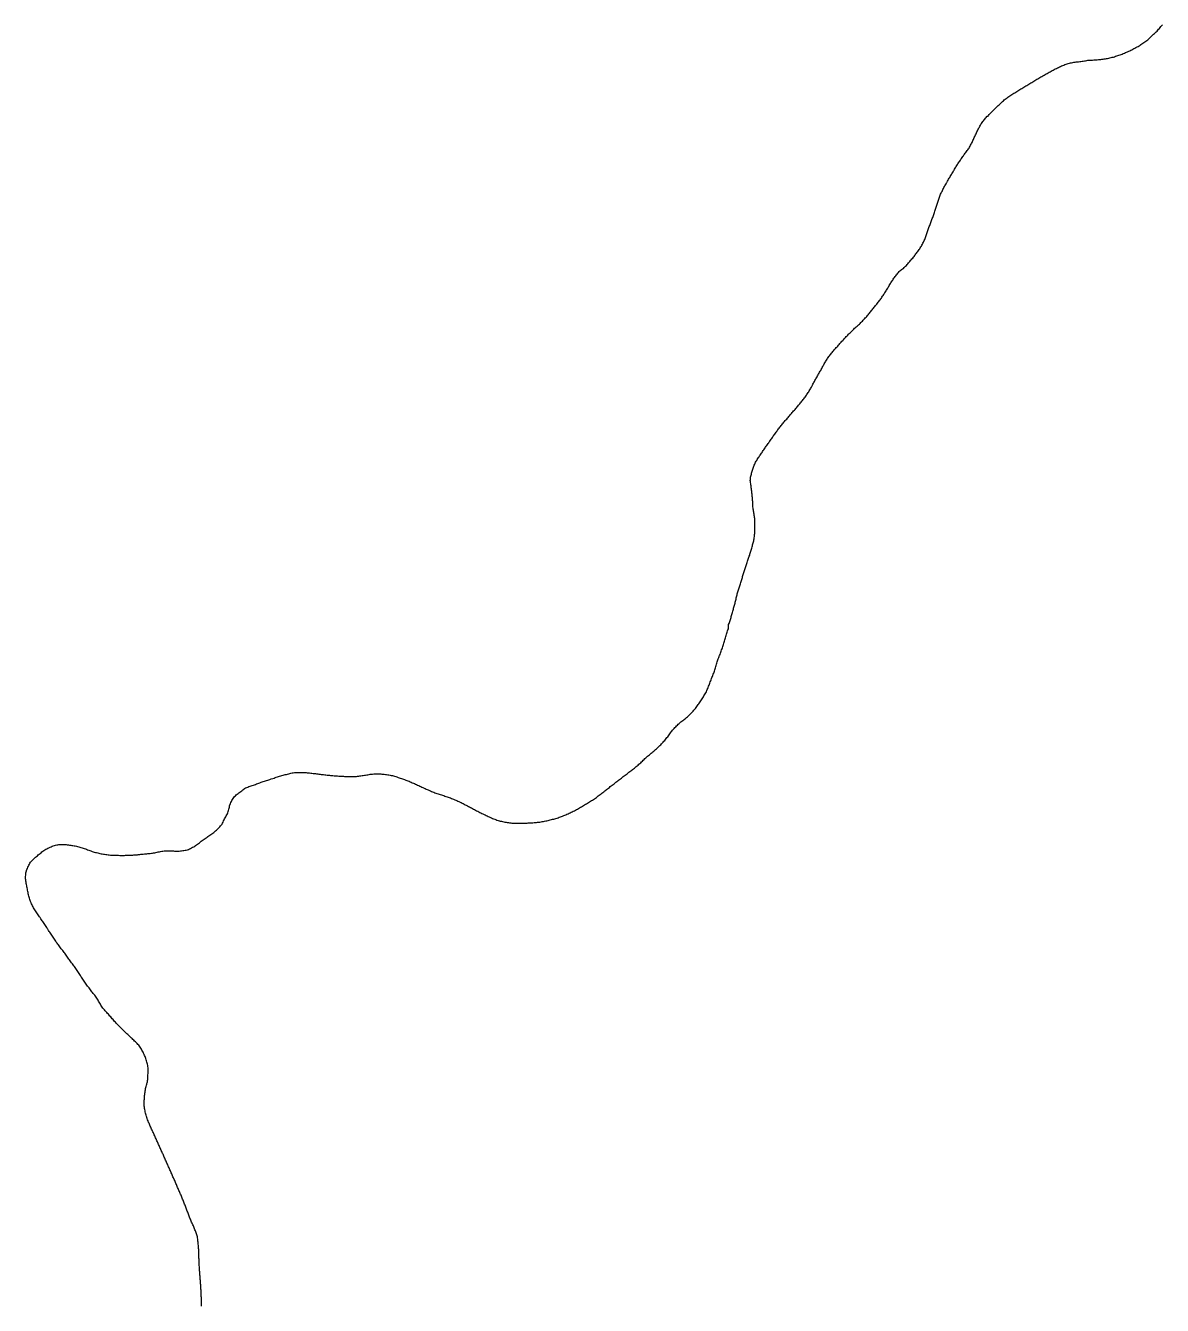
# Model space of a CAD drawing. Header units: inches. Extents: x 141448 to 685535, y 3466439 to 4099221.
# Drawn here: x 153467 to 168699, y 3696557 to 3713711 of the extents above; entities that cross this region are included whole.
import ezdxf

# ---------------------------------------------------------------- set-up
doc = ezdxf.new("R2010")
doc.units = ezdxf.units.IN
doc.header["$MEASUREMENT"] = 0
doc.layers.add('az_county', color=7, linetype='Continuous')

msp = doc.modelspace()

# ---------------------------------------------------------------- linework, layer by layer
at = {"layer": 'az_county'}
msp.add_lwpolyline([(155821.84375, 3696548.5), (155822.546875, 3696562.75), (155822.953125, 3696577), (155823.25, 3696591.25), (155823.25, 3696605.5), (155823.140625, 3696619.75), (155822.84375, 3696634), (155822.453125, 3696648.25), (155821.953125, 3696662.75), (155821.34375, 3696676.75), (155820.75, 3696691.25), (155820.046875, 3696705.5), (155819.34375, 3696719.75), (155818.75, 3696734), (155818.140625, 3696748.25), (155817.453125, 3696762.5), (155816.75, 3696776.75), (155815.953125, 3696791), (155815.046875, 3696805.25), (155814.25, 3696819.5), (155813.25, 3696833.75), (155812.25, 3696848), (155811.34375, 3696862.25), (155810.25, 3696876.5), (155809.25, 3696890.75), (155808.140625, 3696905), (155806.953125, 3696919.25), (155805.84375, 3696933.5), (155804.640625, 3696947.75), (155803.453125, 3696962), (155802.25, 3696976.25), (155801.046875, 3696990.5), (155799.84375, 3697004.75), (155798.84375, 3697019), (155797.84375, 3697033.25), (155796.84375, 3697047.5), (155795.953125, 3697061.75), (155795.140625, 3697076), (155794.453125, 3697090.25), (155793.84375, 3697104.5), (155793.25, 3697118.75), (155792.640625, 3697133), (155792.046875, 3697147.25), (155791.46875, 3697161.5), (155790.859375, 3697175.75), (155790.359375, 3697190.25), (155789.859375, 3697204.25), (155789.359375, 3697218.75), (155788.96875, 3697233), (155788.46875, 3697247.25), (155788.0625, 3697261.5), (155787.5625, 3697275.75), (155787.0625, 3697290), (155786.46875, 3697304.25), (155785.859375, 3697318.5), (155785.15625, 3697332.75), (155784.265625, 3697347), (155782.859375, 3697361.25), (155781.265625, 3697375.5), (155779.46875, 3697389.75), (155777.65625, 3697403.75), (155776.0625, 3697418), (155774.5625, 3697432.25), (155772.859375, 3697446.5), (155770.96875, 3697460.75), (155768.359375, 3697474.75), (155765.0625, 3697488.5), (155761.15625, 3697502.25), (155756.765625, 3697515.75), (155751.96875, 3697529.25), (155746.96875, 3697542.75), (155741.859375, 3697556), (155736.65625, 3697569.25), (155731.359375, 3697582.75), (155725.96875, 3697595.75), (155720.5625, 3697609), (155715.0625, 3697622.25), (155709.5625, 3697635.5), (155703.65625, 3697648.5), (155697.46875, 3697661.25), (155691.265625, 3697674.25), (155685.265625, 3697687.25), (155679.65625, 3697700.25), (155674.46875, 3697713.5), (155669.265625, 3697726.75), (155664.15625, 3697740.25), (155659.0625, 3697753.5), (155653.96875, 3697766.75), (155648.96875, 3697780.25), (155643.96875, 3697793.75), (155638.96875, 3697807), (155633.96875, 3697820.25), (155628.96875, 3697833.75), (155623.96875, 3697847.25), (155618.859375, 3697860.5), (155613.859375, 3697873.75), (155608.65625, 3697887.25), (155603.46875, 3697900.5), (155598.265625, 3697913.75), (155592.859375, 3697927), (155587.5625, 3697940.25), (155582.15625, 3697953.5), (155576.765625, 3697966.75), (155571.359375, 3697980), (155565.859375, 3697993.25), (155560.359375, 3698006.25), (155554.859375, 3698019.5), (155549.359375, 3698032.75), (155543.859375, 3698045.75), (155538.265625, 3698059), (155532.765625, 3698072.25), (155527.15625, 3698085.25), (155521.5625, 3698098.5), (155515.96875, 3698111.5), (155510.359375, 3698124.75), (155504.65625, 3698137.75), (155499.0625, 3698151), (155493.359375, 3698164), (155487.765625, 3698177.25), (155482.0625, 3698190.25), (155476.359375, 3698203.25), (155470.65625, 3698216.5), (155464.96875, 3698229.5), (155459.265625, 3698242.75), (155453.46875, 3698255.75), (155447.765625, 3698268.75), (155442.0625, 3698281.75), (155436.265625, 3698295), (155430.46875, 3698308), (155424.765625, 3698321), (155418.96875, 3698334.25), (155413.15625, 3698347.25), (155407.359375, 3698360.25), (155401.5625, 3698373.25), (155395.765625, 3698386.25), (155389.859375, 3698399.25), (155384.0625, 3698412.25), (155378.265625, 3698425.5), (155372.46875, 3698438.5), (155366.65625, 3698451.5), (155360.765625, 3698464.5), (155354.96875, 3698477.75), (155349.15625, 3698490.75), (155343.359375, 3698503.75), (155337.46875, 3698516.75), (155331.65625, 3698529.75), (155325.859375, 3698542.75), (155319.96875, 3698555.75), (155314.15625, 3698568.75), (155308.359375, 3698582), (155302.5625, 3698595), (155296.65625, 3698608), (155290.859375, 3698621), (155285.0625, 3698634.25), (155279.15625, 3698647.25), (155273.359375, 3698660.25), (155267.46875, 3698673.25), (155261.5625, 3698686.25), (155255.765625, 3698699.25), (155249.859375, 3698712.25), (155243.96875, 3698725.25), (155238.0625, 3698738.25), (155232.265625, 3698751.25), (155226.359375, 3698764.25), (155220.5625, 3698777.25), (155214.765625, 3698790.5), (155208.859375, 3698803.5), (155203.0625, 3698816.5), (155197.265625, 3698829.5), (155191.46875, 3698842.5), (155185.5625, 3698855.5), (155179.65625, 3698868.5), (155173.765625, 3698881.5), (155167.765625, 3698894.5), (155161.5625, 3698907.5), (155155.359375, 3698920.25), (155149.15625, 3698933.25), (155143.0625, 3698946), (155137.15625, 3698959), (155131.46875, 3698972.25), (155125.96875, 3698985.25), (155120.65625, 3698998.5), (155114.859375, 3699007.75), (155107.359375, 3699030.25), (155102.359375, 3699045.25), (155097.359375, 3699060.25), (155092.359375, 3699075.25), (155090.359375, 3699081.5), (155087.5625, 3699090), (155082.859375, 3699105), (155078.359375, 3699120), (155074.0625, 3699135.25), (155070.5625, 3699150.5), (155067.5625, 3699166), (155064.859375, 3699181.5), (155062.265625, 3699197), (155059.15625, 3699212.5), (155056.46875, 3699228), (155055.0625, 3699243.75), (155055.46875, 3699259.25), (155056.0625, 3699275), (155056.765625, 3699290.75), (155057.65625, 3699306.25), (155058.65625, 3699322), (155059.765625, 3699337.75), (155060.96875, 3699353.5), (155062.46875, 3699369.25), (155063.96875, 3699384.75), (155065.765625, 3699400.5), (155067.65625, 3699416), (155069.765625, 3699431.5), (155072.15625, 3699447), (155075.359375, 3699462.25), (155079.0625, 3699477.75), (155083.15625, 3699492.75), (155087.46875, 3699508), (155091.65625, 3699523.25), (155093.765625, 3699531.25), (155095.5625, 3699538.5), (155099.0625, 3699553.75), (155101.65625, 3699569.25), (155102.96875, 3699584.75), (155103.65625, 3699600.75), (155104.46875, 3699616.25), (155105.359375, 3699632.25), (155106.46875, 3699647.75), (155107.46875, 3699663.75), (155108.359375, 3699679.25), (155109.0625, 3699695.25), (155109.359375, 3699710.75), (155109.15625, 3699726.5), (155108.359375, 3699742), (155106.765625, 3699757.5), (155104.359375, 3699773), (155101.265625, 3699788.5), (155097.5625, 3699803.75), (155093.359375, 3699819), (155088.859375, 3699834.25), (155084.15625, 3699849.25), (155079.359375, 3699864.25), (155073.96875, 3699879), (155067.859375, 3699893.5), (155061.359375, 3699907.75), (155054.46875, 3699922), (155047.46875, 3699936), (155040.46875, 3699950.25), (155033.46875, 3699964.25), (155026.359375, 3699978.5), (155018.859375, 3699992.25), (155010.96875, 3700005.75), (155002.46875, 3700019), (154993.265625, 3700031.5), (154983.359375, 3700043.75), (154972.96875, 3700055.25), (154962.0625, 3700066.75), (154950.859375, 3700077.75), (154939.5625, 3700088.75), (154928.15625, 3700099.75), (154916.859375, 3700110.75), (154905.65625, 3700121.75), (154894.359375, 3700132.75), (154888.65625, 3700138), (154882.96875, 3700143.5), (154871.5625, 3700154.25), (154860.15625, 3700165), (154848.65625, 3700175.75), (154837.15625, 3700186.5), (154825.65625, 3700197.25), (154814.265625, 3700208), (154802.859375, 3700218.75), (154791.46875, 3700229.75), (154780.15625, 3700240.75), (154768.859375, 3700251.5), (154757.5625, 3700262.5), (154746.265625, 3700273.25), (154734.96875, 3700284.25), (154723.859375, 3700295.5), (154712.859375, 3700306.75), (154701.859375, 3700318), (154691.15625, 3700329.25), (154680.46875, 3700341), (154669.96875, 3700352.5), (154659.46875, 3700364.25), (154649.15625, 3700376.25), (154638.765625, 3700388), (154628.46875, 3700399.75), (154618.15625, 3700411.75), (154607.859375, 3700423.5), (154597.5625, 3700435.25), (154587.15625, 3700447.25), (154576.65625, 3700458.75), (154565.96875, 3700470.5), (154555.265625, 3700482), (154544.46875, 3700493.5), (154533.859375, 3700505.25), (154523.46875, 3700516.75), (154513.359375, 3700528.75), (154503.5625, 3700541.25), (154494.359375, 3700553.75), (154485.46875, 3700566.75), (154477.0625, 3700579.75), (154468.859375, 3700593.25), (154460.859375, 3700606.75), (154452.96875, 3700620.5), (154445.15625, 3700634.25), (154437.265625, 3700647.75), (154429.15625, 3700661.25), (154420.859375, 3700674.5), (154412.15625, 3700687.75), (154403.0625, 3700700.5), (154393.5625, 3700713), (154383.859375, 3700725.25), (154373.96875, 3700737.5), (154364.0625, 3700749.75), (154354.15625, 3700762), (154344.5625, 3700774.5), (154335.15625, 3700787), (154325.96875, 3700799.75), (154316.765625, 3700812.5), (154307.65625, 3700825.25), (154298.5625, 3700838), (154289.46875, 3700850.75), (154280.46875, 3700863.75), (154271.46875, 3700876.75), (154262.46875, 3700889.5), (154253.5625, 3700902.5), (154244.65625, 3700915.25), (154235.65625, 3700928.25), (154226.859375, 3700941.25), (154218.0625, 3700954.25), (154209.359375, 3700967.5), (154200.765625, 3700980.5), (154192.0625, 3700993.75), (154183.359375, 3701006.75), (154174.65625, 3701019.75), (154165.765625, 3701032.75), (154156.859375, 3701045.75), (154147.859375, 3701058.75), (154138.859375, 3701071.5), (154129.765625, 3701084.25), (154120.65625, 3701097.25), (154111.5625, 3701109.75), (154102.46875, 3701122.75), (154093.359375, 3701135.5), (154084.15625, 3701148.25), (154075.0625, 3701161), (154065.859375, 3701173.75), (154056.859375, 3701186.75), (154047.765625, 3701199.5), (154038.65625, 3701212.25), (154029.65625, 3701225.25), (154020.5625, 3701238), (154011.359375, 3701250.75), (154002.15625, 3701263.5), (153992.859375, 3701276), (153983.46875, 3701288.75), (153973.859375, 3701301.25), (153964.265625, 3701313.5), (153954.5625, 3701326), (153944.859375, 3701338.25), (153935.265625, 3701350.75), (153925.5625, 3701363.25), (153915.96875, 3701375.5), (153906.46875, 3701388), (153897.15625, 3701400.75), (153887.859375, 3701413.25), (153878.859375, 3701426.25), (153869.96875, 3701439.25), (153861.265625, 3701452.25), (153852.65625, 3701465.25), (153844.0625, 3701478.5), (153835.46875, 3701491.75), (153826.859375, 3701504.75), (153818.265625, 3701518), (153809.65625, 3701531.25), (153801.0625, 3701544.25), (153792.46875, 3701557.5), (153783.859375, 3701570.75), (153775.359375, 3701583.75), (153764.65625, 3701600.25), (153758.265625, 3701610.25), (153749.65625, 3701623.25), (153740.96875, 3701636.5), (153732.359375, 3701649.5), (153723.5625, 3701662.75), (153714.5625, 3701675.5), (153705.359375, 3701688.25), (153696.15625, 3701701), (153687.15625, 3701713.75), (153678.5625, 3701727), (153670.5625, 3701740.5), (153662.5625, 3701754), (153654.265625, 3701767.25), (153645.5625, 3701780.5), (153636.65625, 3701793.5), (153627.65625, 3701806.25), (153618.5625, 3701819.25), (153609.5625, 3701832.25), (153600.65625, 3701845.25), (153591.859375, 3701858.25), (153583.359375, 3701871.25), (153575.0625, 3701884.75), (153567.265625, 3701898.25), (153559.96875, 3701912), (153552.96875, 3701926), (153546.46875, 3701940.25), (153540.265625, 3701954.75), (153534.359375, 3701969.5), (153528.96875, 3701984.25), (153523.765625, 3701999.25), (153518.96875, 3702014.25), (153514.46875, 3702029.25), (153510.265625, 3702044.25), (153506.359375, 3702059.5), (153502.859375, 3702074.75), (153499.46875, 3702090.25), (153496.359375, 3702105.75), (153493.265625, 3702121), (153490.359375, 3702136.5), (153487.359375, 3702152), (153484.46875, 3702167.5), (153481.46875, 3702182.75), (153478.46875, 3702198.25), (153475.46875, 3702213.75), (153472.859375, 3702229.25), (153470.65625, 3702244.75), (153468.96875, 3702260.5), (153467.859375, 3702276.25), (153467.15625, 3702292), (153467.265625, 3702307.75), (153468.0625, 3702323.25), (153469.46875, 3702339), (153471.5625, 3702354.75), (153474.96875, 3702370), (153477.96875, 3702379.75), (153479.65625, 3702384.75), (153485.0625, 3702399.75), (153490.96875, 3702414.25), (153497.359375, 3702428.75), (153504.0625, 3702443), (153510.96875, 3702457), (153517.96875, 3702471.25), (153525.96875, 3702484.75), (153534.96875, 3702497.75), (153545.0625, 3702509.75), (153555.765625, 3702521.25), (153566.765625, 3702532.25), (153578.0625, 3702543.25), (153589.65625, 3702554), (153601.359375, 3702564.5), (153613.265625, 3702574.75), (153625.171875, 3702585), (153637.171875, 3702595.25), (153649.28125, 3702605.25), (153661.375, 3702615.25), (153673.78125, 3702625), (153686.171875, 3702634.75), (153698.671875, 3702644.25), (153711.375, 3702653.25), (153724.375, 3702662.25), (153737.875, 3702670.25), (153751.578125, 3702678), (153765.578125, 3702685.25), (153779.671875, 3702692.25), (153796.671875, 3702699.75), (153808.375, 3702705), (153823.078125, 3702710.75), (153837.875, 3702716), (153852.875, 3702720.5), (153868.078125, 3702724.75), (153883.484375, 3702728.25), (153898.984375, 3702731.5), (153914.578125, 3702734), (153930.171875, 3702735.5), (153945.78125, 3702736.25), (153961.375, 3702736), (153977.078125, 3702735.25), (153992.78125, 3702734.25), (154008.484375, 3702732.75), (154024.171875, 3702731.25), (154039.875, 3702729.25), (154055.484375, 3702727.5), (154071.078125, 3702725.5), (154086.578125, 3702723.25), (154102.171875, 3702720.75), (154117.578125, 3702717.75), (154132.984375, 3702714.75), (154148.375, 3702711.25), (154163.578125, 3702707.25), (154178.671875, 3702703.25), (154193.78125, 3702699), (154208.875, 3702694.25), (154223.875, 3702689.75), (154238.875, 3702685), (154253.78125, 3702680), (154268.671875, 3702675.25), (154283.578125, 3702670), (154298.375, 3702664.75), (154313.078125, 3702659), (154327.78125, 3702653.5), (154342.484375, 3702647.75), (154357.28125, 3702642.5), (154372.171875, 3702637.5), (154387.171875, 3702633), (154402.375, 3702629), (154417.578125, 3702625.25), (154432.875, 3702621.75), (154448.171875, 3702618.25), (154463.578125, 3702615), (154479.078125, 3702611.75), (154494.484375, 3702609), (154509.984375, 3702606.25), (154525.484375, 3702603.5), (154541.078125, 3702601.25), (154556.578125, 3702599), (154572.078125, 3702597), (154587.78125, 3702595.25), (154603.375, 3702593.75), (154619.078125, 3702592.75), (154634.78125, 3702591.75), (154650.484375, 3702591.25), (154666.28125, 3702590.75), (154681.984375, 3702590.25), (154697.671875, 3702589.75), (154713.375, 3702589.5), (154729.078125, 3702589.25), (154744.78125, 3702589.25), (154760.484375, 3702589), (154776.28125, 3702589), (154791.984375, 3702589.25), (154807.671875, 3702589.5), (154823.375, 3702589.75), (154839.078125, 3702590.25), (154854.78125, 3702590.75), (154870.484375, 3702591.25), (154886.171875, 3702592.25), (154901.875, 3702593), (154917.484375, 3702594.25), (154933.171875, 3702595.5), (154948.875, 3702596.75), (154964.484375, 3702598.25), (154975.28125, 3702599.25), (154995.78125, 3702601.25), (155011.375, 3702603), (155026.984375, 3702604.5), (155042.671875, 3702606), (155058.28125, 3702607.75), (155073.984375, 3702609.25), (155089.578125, 3702610.75), (155105.171875, 3702612.5), (155120.875, 3702614.25), (155136.375, 3702616.25), (155151.984375, 3702618.25), (155167.578125, 3702620.25), (155183.078125, 3702622.5), (155198.578125, 3702625), (155213.984375, 3702627.75), (155229.375, 3702631.25), (155244.78125, 3702634.5), (155260.171875, 3702637.75), (155275.578125, 3702641.25), (155290.984375, 3702644), (155306.375, 3702646.75), (155321.984375, 3702648.75), (155337.671875, 3702650.25), (155353.390625, 3702651.25), (155369.09375, 3702651.75), (155384.796875, 3702652), (155400.5, 3702651.75), (155416.1875, 3702651), (155431.890625, 3702650), (155447.59375, 3702648.75), (155463.296875, 3702647.25), (155479, 3702646.25), (155494.59375, 3702645.75), (155510.296875, 3702646), (155526, 3702647), (155541.59375, 3702648.75), (155557.1875, 3702650.75), (155572.796875, 3702652.75), (155588.390625, 3702654.75), (155604.09375, 3702656.75), (155619.5, 3702659.75), (155634.59375, 3702663.75), (155649.59375, 3702669), (155664.09375, 3702675), (155678, 3702682.25), (155691.890625, 3702689.5), (155705.59375, 3702697.25), (155719.09375, 3702705.25), (155732.5, 3702713.75), (155745.59375, 3702722.25), (155758.5, 3702731.25), (155771.296875, 3702740.25), (155783.890625, 3702749.75), (155796.390625, 3702759.25), (155808.890625, 3702768.75), (155821.390625, 3702778.25), (155833.890625, 3702787.75), (155846.5, 3702797.25), (155859.1875, 3702806.5), (155871.890625, 3702815.75), (155884.890625, 3702824.75), (155897.890625, 3702833.5), (155910.890625, 3702842.25), (155924, 3702851.25), (155937, 3702860), (155949.890625, 3702868.75), (155962.796875, 3702878), (155975.5, 3702887.25), (155988, 3702896.75), (156000.296875, 3702906.25), (156012.296875, 3702916.25), (156024.1875, 3702926.75), (156035.890625, 3702937.5), (156047.296875, 3702948.25), (156058.390625, 3702959.75), (156069.1875, 3702971.25), (156079.59375, 3702982.75), (156089.6875, 3702994.75), (156099.1875, 3703007.25), (156106.6875, 3703020.75), (156113, 3703035.25), (156118.890625, 3703050), (156125.6875, 3703064.25), (156133.1875, 3703078.25), (156140.890625, 3703091.75), (156148.796875, 3703105.5), (156156.59375, 3703119), (156164.1875, 3703132.75), (156171.390625, 3703146.75), (156177.890625, 3703161), (156183.1875, 3703175.75), (156187.796875, 3703191), (156191.796875, 3703206.25), (156195, 3703221.5), (156197.890625, 3703237), (156201.1875, 3703252.25), (156205.796875, 3703267.25), (156211.390625, 3703282), (156217.890625, 3703296.5), (156225, 3703310.5), (156232.59375, 3703324.25), (156240.5, 3703337.75), (156248.796875, 3703351.25), (156257.59375, 3703364.25), (156267.1875, 3703376.75), (156277.796875, 3703388.25), (156289.390625, 3703398.75), (156301.6875, 3703408.75), (156314.09375, 3703418.5), (156326.390625, 3703428.25), (156338.890625, 3703437.75), (156351.5, 3703447.25), (156364.296875, 3703456.25), (156376.890625, 3703465.75), (156389.390625, 3703475.5), (156402.1875, 3703484.75), (156415.6875, 3703492.5), (156429.890625, 3703498.75), (156444.5, 3703504.75), (156459.296875, 3703510), (156474.1875, 3703515), (156489.09375, 3703520), (156504.109375, 3703525), (156519.015625, 3703530.25), (156533.8125, 3703535.5), (156548.515625, 3703541), (156563.203125, 3703546.75), (156577.90625, 3703552.25), (156592.515625, 3703557.75), (156607.203125, 3703563.25), (156615.203125, 3703566.25), (156621.90625, 3703568.75), (156636.703125, 3703574.25), (156651.515625, 3703579.5), (156666.40625, 3703584.5), (156681.3125, 3703589.25), (156696.3125, 3703594), (156711.3125, 3703598.75), (156726.40625, 3703603.25), (156741.40625, 3703608), (156756.40625, 3703612.75), (156781.40625, 3703621), (156796.40625, 3703625.75), (156811.3125, 3703630.75), (156826.203125, 3703635.75), (156841.109375, 3703640.75), (156856.109375, 3703645.25), (156871.109375, 3703650), (156886.203125, 3703654.5), (156901.3125, 3703658.75), (156916.40625, 3703662.75), (156931.703125, 3703666.75), (156946.90625, 3703670.75), (156962.015625, 3703674.75), (156977.203125, 3703679), (156992.3125, 3703683.5), (157007.40625, 3703688), (157022.609375, 3703692), (157038.015625, 3703694.75), (157053.515625, 3703697.25), (157069.203125, 3703698.75), (157084.90625, 3703700.25), (157100.609375, 3703701), (157116.203125, 3703701.25), (157131.90625, 3703701.5), (157147.703125, 3703701.5), (157163.40625, 3703701.25), (157179.109375, 3703701), (157194.8125, 3703700.25), (157210.515625, 3703699.5), (157226.203125, 3703698.5), (157241.90625, 3703697.25), (157257.515625, 3703695.75), (157273.109375, 3703694.25), (157288.703125, 3703692.25), (157304.3125, 3703690.5), (157319.90625, 3703688.5), (157335.515625, 3703686.5), (157351.109375, 3703684.5), (157366.703125, 3703682.5), (157382.3125, 3703680.5), (157397.90625, 3703678.75), (157413.515625, 3703676.75), (157429.109375, 3703674.75), (157444.609375, 3703672.75), (157460.203125, 3703670.75), (157475.8125, 3703668.75), (157491.40625, 3703667), (157507.015625, 3703665.25), (157522.703125, 3703663.75), (157538.3125, 3703662.25), (157553.90625, 3703660.75), (157569.609375, 3703659.5), (157585.3125, 3703658.25), (157600.90625, 3703657), (157616.609375, 3703655.75), (157632.3125, 3703654.75), (157647.90625, 3703653.5), (157663.609375, 3703652.5), (157679.3125, 3703651.5), (157695.015625, 3703650.5), (157710.703125, 3703649.75), (157726.40625, 3703649), (157742.015625, 3703648.25), (157757.8125, 3703647.5), (157773.40625, 3703647), (157789.203125, 3703646.5), (157804.90625, 3703646), (157820.609375, 3703645.5), (157836.3125, 3703645), (157852.015625, 3703644.25), (157867.8125, 3703644.25), (157883.40625, 3703645.25), (157899.015625, 3703647), (157914.609375, 3703649), (157930.109375, 3703651.25), (157945.703125, 3703653.25), (157961.203125, 3703655.75), (157976.8125, 3703658.25), (157992.3125, 3703660.75), (158007.8125, 3703663), (158023.40625, 3703665.5), (158038.90625, 3703668), (158054.40625, 3703670.25), (158069.90625, 3703672.75), (158085.515625, 3703675.25), (158101.015625, 3703677.75), (158116.609375, 3703679), (158132.3125, 3703679.75), (158148.015625, 3703680.5), (158163.703125, 3703681), (158179.515625, 3703681.25), (158195.203125, 3703681.25), (158210.921875, 3703680.75), (158226.625, 3703680), (158242.328125, 3703678.75), (158254.421875, 3703677.75), (158273.625, 3703676), (158289.21875, 3703674.25), (158304.828125, 3703672.25), (158320.421875, 3703669.75), (158335.921875, 3703667.25), (158351.328125, 3703664.75), (158366.71875, 3703661.5), (158381.921875, 3703657.75), (158397.125, 3703653.5), (158412.21875, 3703649), (158427.21875, 3703644.25), (158442.21875, 3703639.5), (158457.125, 3703634.75), (158472.03125, 3703629.75), (158486.921875, 3703624.75), (158501.828125, 3703619.75), (158516.625, 3703614.5), (158531.421875, 3703609.25), (158546.21875, 3703603.75), (158561.03125, 3703598.5), (158575.71875, 3703593), (158590.421875, 3703587.25), (158604.921875, 3703581.5), (158619.421875, 3703575.5), (158633.921875, 3703569.25), (158648.328125, 3703563), (158662.71875, 3703556.75), (158677.125, 3703550.25), (158691.421875, 3703544), (158705.71875, 3703537.5), (158720.03125, 3703530.75), (158734.21875, 3703524.25), (158748.421875, 3703517.5), (158762.71875, 3703510.75), (158776.921875, 3703504.25), (158791.21875, 3703497.75), (158805.421875, 3703491), (158819.828125, 3703484.75), (158834.125, 3703478.25), (158848.53125, 3703472), (158862.921875, 3703465.75), (158877.328125, 3703459.25), (158891.71875, 3703453.25), (158906.21875, 3703447), (158920.71875, 3703440.75), (158935.21875, 3703434.75), (158949.71875, 3703428.75), (158964.328125, 3703423), (158978.921875, 3703417.25), (158993.828125, 3703412.25), (159008.921875, 3703408), (159024.125, 3703403.75), (159039.125, 3703399.25), (159054.03125, 3703394.25), (159069.03125, 3703389.5), (159084.03125, 3703384.75), (159099.03125, 3703380), (159113.921875, 3703375.25), (159128.828125, 3703370), (159143.625, 3703364.75), (159158.328125, 3703359.25), (159172.921875, 3703353.5), (159187.421875, 3703347.5), (159201.921875, 3703341.5), (159216.421875, 3703335.25), (159230.828125, 3703329), (159245.21875, 3703322.75), (159259.53125, 3703316.25), (159273.828125, 3703309.5), (159287.921875, 3703302.75), (159302.125, 3703296), (159316.21875, 3703289.25), (159330.328125, 3703282.25), (159344.328125, 3703275), (159358.328125, 3703267.75), (159372.21875, 3703260.75), (159386.125, 3703253.25), (159400.03125, 3703246), (159413.921875, 3703238.75), (159427.828125, 3703231.25), (159439.921875, 3703224.75), (159455.53125, 3703216.25), (159469.421875, 3703209), (159483.21875, 3703201.75), (159497.125, 3703194.25), (159511.03125, 3703187), (159525.03125, 3703179.75), (159539.03125, 3703172.75), (159553.03125, 3703165.5), (159567.125, 3703158.5), (159581.21875, 3703151.75), (159595.328125, 3703144.75), (159609.53125, 3703137.75), (159623.625, 3703131), (159637.921875, 3703124.25), (159652.125, 3703117.25), (159666.328125, 3703110.75), (159680.625, 3703104), (159695.03125, 3703097.5), (159709.421875, 3703091.25), (159723.828125, 3703085.25), (159738.421875, 3703079.25), (159752.921875, 3703073.5), (159767.625, 3703068), (159782.421875, 3703062.75), (159797.328125, 3703057.75), (159812.328125, 3703053.5), (159818.625, 3703051.75), (159827.421875, 3703049.25), (159842.71875, 3703045.5), (159858.125, 3703041.75), (159873.53125, 3703038.75), (159889.03125, 3703035.5), (159904.625, 3703032.75), (159920.125, 3703030.25), (159935.625, 3703027.75), (159951.21875, 3703025.75), (159966.71875, 3703023.75), (159982.328125, 3703022.25), (159998.03125, 3703021.25), (160013.71875, 3703020.75), (160029.53125, 3703020.25), (160045.21875, 3703020), (160061.03125, 3703020), (160076.828125, 3703020), (160092.421875, 3703020.25), (160108.125, 3703020.25), (160123.921875, 3703020.5), (160139.625, 3703020.75), (160155.328125, 3703021.25), (160171.03125, 3703022), (160186.71875, 3703022.75), (160202.421875, 3703023.25), (160218.125, 3703024.25), (160233.828125, 3703025.25), (160249.421875, 3703026), (160265.125, 3703027.25), (160280.828125, 3703028.25), (160296.53125, 3703029.5), (160312.21875, 3703030.75), (160327.828125, 3703032.5), (160343.421875, 3703034.25), (160359.03125, 3703036.25), (160374.53125, 3703038.75), (160390.03125, 3703041.5), (160405.421875, 3703044.25), (160420.828125, 3703047.25), (160436.21875, 3703050.5), (160451.640625, 3703053.75), (160467.046875, 3703057.25), (160482.34375, 3703060.75), (160497.640625, 3703064.5), (160512.84375, 3703068.25), (160528.046875, 3703072.25), (160543.234375, 3703076.25), (160558.34375, 3703080.5), (160573.4375, 3703084.75), (160588.4375, 3703089.5), (160603.4375, 3703094.25), (160618.4375, 3703099.25), (160633.234375, 3703104.25), (160648.046875, 3703109.75), (160662.640625, 3703115.25), (160677.234375, 3703121.25), (160691.734375, 3703127.25), (160706.234375, 3703133.25), (160720.640625, 3703139.5), (160734.9375, 3703146), (160749.34375, 3703152.5), (160763.546875, 3703159.25), (160777.734375, 3703166), (160791.84375, 3703172.75), (160805.9375, 3703179.75), (160820.046875, 3703186.75), (160833.9375, 3703194.25), (160847.734375, 3703201.75), (160861.4375, 3703209.25), (160875.140625, 3703217), (160888.734375, 3703225), (160902.234375, 3703233), (160915.734375, 3703241), (160929.234375, 3703249), (160942.734375, 3703257), (160956.234375, 3703265), (160969.734375, 3703273.25), (160983.234375, 3703281.25), (160996.640625, 3703289.25), (161010.140625, 3703297.5), (161023.546875, 3703305.75), (161036.84375, 3703314), (161050.140625, 3703322.25), (161063.34375, 3703330.75), (161076.546875, 3703339.5), (161089.546875, 3703348.25), (161102.4375, 3703357.25), (161115.140625, 3703366.5), (161127.734375, 3703375.75), (161140.234375, 3703385.25), (161152.640625, 3703395), (161165.140625, 3703404.5), (161177.546875, 3703414), (161190.046875, 3703423.75), (161202.546875, 3703433.25), (161215.046875, 3703442.75), (161227.4375, 3703452.25), (161239.9375, 3703461.75), (161252.34375, 3703471.5), (161264.734375, 3703481.25), (161277.140625, 3703490.75), (161289.546875, 3703500.25), (161301.9375, 3703510), (161314.4375, 3703519.75), (161326.84375, 3703529.25), (161339.234375, 3703539), (161351.640625, 3703548.75), (161363.9375, 3703558.25), (161376.34375, 3703568), (161388.734375, 3703577.75), (161401.140625, 3703587.25), (161413.4375, 3703597), (161425.84375, 3703606.75), (161438.234375, 3703616.25), (161450.640625, 3703626), (161463.140625, 3703635.5), (161469.046875, 3703640.25), (161475.546875, 3703645.25), (161488.046875, 3703654.75), (161500.640625, 3703664.25), (161513.140625, 3703673.75), (161525.640625, 3703683.25), (161538.234375, 3703692.75), (161550.734375, 3703702), (161563.34375, 3703711.5), (161575.84375, 3703721), (161588.34375, 3703730.75), (161600.734375, 3703740.25), (161613.140625, 3703749.75), (161625.4375, 3703759.5), (161637.734375, 3703769.25), (161649.9375, 3703779.25), (161662.140625, 3703789.25), (161674.140625, 3703799.25), (161685.9375, 3703809.5), (161697.546875, 3703820.25), (161709.046875, 3703830.75), (161720.4375, 3703841.75), (161731.734375, 3703852.75), (161743.046875, 3703863.5), (161754.34375, 3703874.5), (161765.75, 3703885.25), (161777.25, 3703896), (161788.859375, 3703906.75), (161800.65625, 3703917), (161812.65625, 3703927.25), (161824.75, 3703937.25), (161836.953125, 3703947), (161849.25, 3703957), (161861.359375, 3703966.75), (161873.359375, 3703977), (161885.25, 3703987.25), (161897.0625, 3703997.75), (161908.75, 3704008.25), (161920.453125, 3704018.75), (161932.0625, 3704029.25), (161943.65625, 3704040), (161955.0625, 3704050.75), (161966.359375, 3704061.75), (161977.453125, 3704072.75), (161988.359375, 3704084), (161999.0625, 3704095.5), (162009.5625, 3704107.25), (162019.953125, 3704119), (162030.25, 3704130.75), (162040.5625, 3704142.75), (162050.75, 3704154.75), (162060.953125, 3704166.75), (162070.953125, 3704178.75), (162080.75, 3704191.25), (162090.25, 3704203.5), (162098.953125, 3704216.75), (162107.453125, 3704230), (162116.453125, 3704242.75), (162126.453125, 3704254.75), (162136.65625, 3704266.75), (162147.15625, 3704278.5), (162157.75, 3704290.25), (162168.453125, 3704301.75), (162179.359375, 3704313), (162190.25, 3704324.25), (162201.359375, 3704335.5), (162212.5625, 3704346.5), (162224.0625, 3704357.25), (162235.75, 3704367.75), (162247.65625, 3704377.75), (162260.15625, 3704387.25), (162272.953125, 3704396.5), (162285.65625, 3704405.75), (162298.0625, 3704415.5), (162310.453125, 3704425.25), (162322.75, 3704435), (162334.65625, 3704445.25), (162346.15625, 3704455.75), (162357.5625, 3704466.75), (162368.859375, 3704477.75), (162379.953125, 3704488.75), (162390.953125, 3704500), (162401.65625, 3704511.5), (162412.25, 3704523.25), (162422.5625, 3704534.75), (162432.75, 3704546.75), (162442.75, 3704559), (162452.5625, 3704571.25), (162462.25, 3704583.75), (162471.65625, 3704596.25), (162480.859375, 3704609), (162489.859375, 3704622), (162498.453125, 3704635), (162506.953125, 3704648.25), (162515.15625, 3704661.75), (162523.453125, 3704675), (162531.65625, 3704688.5), (162539.859375, 3704701.75), (162548.25, 3704715.25), (162556.859375, 3704728.25), (162565.453125, 3704741.5), (162573.75, 3704754.75), (162581.453125, 3704768.5), (162588.453125, 3704782.5), (162595.0625, 3704796.75), (162601.453125, 3704811.25), (162607.5625, 3704825.75), (162613.5625, 3704840.25), (162619.359375, 3704854.75), (162625.0625, 3704869.25), (162630.5625, 3704884.25), (162635.953125, 3704898.75), (162641.25, 3704913.75), (162646.5625, 3704928.5), (162651.953125, 3704943.25), (162657.453125, 3704958), (162663.15625, 3704972.75), (162669.25, 3704987), (162675.453125, 3705001.5), (162681.75, 3705016), (162687.75, 3705030.5), (162693.453125, 3705045), (162698.65625, 3705059.75), (162703.65625, 3705074.75), (162708.453125, 3705089.75), (162713.0625, 3705104.75), (162717.5625, 3705119.75), (162721.859375, 3705135), (162725.65625, 3705150.25), (162729.0625, 3705165.5), (162732.453125, 3705181), (162736.25, 3705196.25), (162741.15625, 3705211), (162747.453125, 3705225.5), (162754.25, 3705239.75), (162760.359375, 3705254.25), (162762.453125, 3705259.25), (162766.15625, 3705268.75), (162771.859375, 3705283.25), (162777.46875, 3705298), (162782.96875, 3705312.75), (162788.265625, 3705327.5), (162793.46875, 3705342.5), (162798.578125, 3705357.25), (162803.578125, 3705372.25), (162808.578125, 3705387), (162813.46875, 3705402), (162818.46875, 3705416.75), (162823.265625, 3705431.75), (162827.96875, 3705446.75), (162832.765625, 3705461.75), (162837.46875, 3705476.75), (162842.078125, 3705491.75), (162846.671875, 3705506.75), (162851.265625, 3705521.75), (162855.765625, 3705536.75), (162860.375, 3705552), (162864.875, 3705567), (162869.46875, 3705582), (162873.96875, 3705597), (162878.671875, 3705612), (162884.96875, 3705626.75), (162885.171875, 3705632.75), (162886.375, 3705668), (162886.875, 3705681.75), (162895.265625, 3705695.25), (162899.375, 3705709), (162903.375, 3705722.75), (162907.265625, 3705736.5), (162911.171875, 3705750.25), (162915.171875, 3705763.75), (162919.078125, 3705777.5), (162922.96875, 3705791.25), (162926.765625, 3705805), (162930.671875, 3705818.75), (162934.46875, 3705832.5), (162938.375, 3705846.25), (162942.265625, 3705860), (162946.265625, 3705873.75), (162950.265625, 3705887.25), (162954.375, 3705901), (162958.375, 3705914.75), (162962.375, 3705928.5), (162966.171875, 3705942.25), (162969.96875, 3705956), (162973.578125, 3705969.75), (162976.96875, 3705983.75), (162980.265625, 3705997.5), (162983.46875, 3706011.5), (162986.578125, 3706025.25), (162989.765625, 3706039.25), (162992.96875, 3706053.25), (162996.265625, 3706067), (162999.671875, 3706080.75), (163003.375, 3706094.75), (163007.171875, 3706108.5), (163011.265625, 3706122), (163015.46875, 3706135.75), (163019.875, 3706149.25), (163024.265625, 3706162.75), (163028.765625, 3706176.5), (163033.171875, 3706190), (163037.578125, 3706203.5), (163041.96875, 3706217.25), (163046.171875, 3706230.75), (163050.375, 3706244.5), (163054.578125, 3706258), (163058.671875, 3706271.75), (163062.875, 3706285.25), (163066.96875, 3706299), (163071.078125, 3706312.75), (163075.265625, 3706326.25), (163079.46875, 3706340), (163083.671875, 3706353.75), (163087.875, 3706367.25), (163092.078125, 3706380.75), (163096.375, 3706394.5), (163100.765625, 3706408), (163105.171875, 3706421.75), (163109.671875, 3706435.25), (163114.171875, 3706448.75), (163118.671875, 3706462.25), (163123.171875, 3706475.75), (163127.671875, 3706489.25), (163132.265625, 3706502.75), (163136.765625, 3706516.5), (163141.765625, 3706531.75), (163146.265625, 3706545.25), (163150.765625, 3706558.75), (163155.265625, 3706572.25), (163159.765625, 3706586), (163164.265625, 3706599.5), (163171.265625, 3706613), (163171.765625, 3706626.75), (163177.46875, 3706640.25), (163181.765625, 3706653.75), (163185.96875, 3706667.5), (163189.96875, 3706681.25), (163193.875, 3706694.75), (163197.578125, 3706708.75), (163201.265625, 3706722.5), (163204.875, 3706736.25), (163208.46875, 3706750), (163212.078125, 3706763.75), (163215.765625, 3706777.75), (163219.375, 3706791.5), (163222.765625, 3706805.25), (163225.765625, 3706819.25), (163228.171875, 3706833.25), (163229.671875, 3706844.75), (163231.96875, 3706861.5), (163233.765625, 3706875.75), (163235.46875, 3706890), (163236.96875, 3706904.25), (163238.171875, 3706918.25), (163238.875, 3706932.5), (163239.171875, 3706946.75), (163239.375, 3706961), (163239.375, 3706975.25), (163239.375, 3706989.75), (163239.578125, 3707004), (163239.875, 3707018.25), (163240.078125, 3707032.5), (163240.171875, 3707046.75), (163240.078125, 3707061), (163239.578125, 3707075.25), (163238.765625, 3707089.5), (163237.375, 3707103.75), (163235.671875, 3707117.75), (163233.671875, 3707132), (163231.578125, 3707146.25), (163229.375, 3707160.25), (163226.875, 3707174.25), (163224.265625, 3707188.25), (163221.46875, 3707202.25), (163218.96875, 3707216.25), (163216.578125, 3707230.5), (163214.765625, 3707244.5), (163213.46875, 3707258.75), (163212.671875, 3707273), (163211.875, 3707287.25), (163211.078125, 3707301.5), (163210.375, 3707315.75), (163209.765625, 3707330), (163208.875, 3707344.25), (163207.671875, 3707358.5), (163206.265625, 3707372.75), (163204.96875, 3707386.75), (163203.46875, 3707401), (163202.078125, 3707415.25), (163200.578125, 3707429.5), (163199.171875, 3707443.75), (163197.578125, 3707457.75), (163196.078125, 3707472), (163194.46875, 3707486.25), (163192.875, 3707500.5), (163191.265625, 3707514.5), (163189.578125, 3707528.75), (163187.96875, 3707543), (163185.578125, 3707557), (163182.578125, 3707571), (163179.96875, 3707585.25), (163178.265625, 3707599.25), (163177.96875, 3707613.5), (163178.46875, 3707627.75), (163179.671875, 3707642), (163181.671875, 3707656.25), (163184.46875, 3707670.25), (163187.671875, 3707684), (163191.46875, 3707697.75), (163195.46875, 3707711.5), (163199.78125, 3707725.25), (163204.09375, 3707738.75), (163208.484375, 3707752.25), (163212.890625, 3707766), (163217.28125, 3707779.5), (163221.78125, 3707793.25), (163226.484375, 3707806.75), (163231.484375, 3707820), (163236.984375, 3707833.25), (163242.890625, 3707846), (163249.28125, 3707858.75), (163256.09375, 3707871.5), (163263.1875, 3707883.75), (163270.484375, 3707896), (163278.390625, 3707908), (163286.484375, 3707919.75), (163294.6875, 3707931.25), (163302.78125, 3707943.25), (163310.78125, 3707955), (163318.6875, 3707966.75), (163326.6875, 3707978.75), (163334.59375, 3707990.5), (163342.59375, 3708002.25), (163350.59375, 3708014.25), (163358.59375, 3708026), (163366.59375, 3708037.75), (163374.59375, 3708049.5), (163382.6875, 3708061.25), (163390.890625, 3708073), (163399.09375, 3708084.75), (163407.390625, 3708096.25), (163415.78125, 3708107.75), (163424.1875, 3708119.25), (163432.484375, 3708131), (163440.890625, 3708142.5), (163449.09375, 3708154.25), (163457.28125, 3708165.75), (163465.390625, 3708177.75), (163473.390625, 3708189.5), (163481.390625, 3708201.25), (163489.390625, 3708213), (163497.484375, 3708224.75), (163505.6875, 3708236.5), (163514.09375, 3708248), (163522.59375, 3708259.5), (163531.09375, 3708271), (163539.59375, 3708282.25), (163548.1875, 3708293.75), (163556.890625, 3708305.25), (163565.484375, 3708316.5), (163574.28125, 3708327.75), (163583.09375, 3708339), (163591.984375, 3708350.25), (163600.890625, 3708361.25), (163609.890625, 3708372.25), (163618.984375, 3708383.25), (163628.09375, 3708394.25), (163637.28125, 3708405.25), (163646.484375, 3708416.25), (163655.78125, 3708427), (163664.984375, 3708437.75), (163674.28125, 3708447.75), (163683.6875, 3708459.25), (163692.984375, 3708470.25), (163702.390625, 3708481), (163711.78125, 3708491.75), (163721.09375, 3708502.5), (163730.484375, 3708513.25), (163739.890625, 3708524), (163749.1875, 3708534.75), (163758.484375, 3708545.75), (163767.78125, 3708556.5), (163777.09375, 3708567.25), (163786.390625, 3708578.25), (163795.6875, 3708589), (163804.984375, 3708599.75), (163814.09375, 3708610.75), (163823.28125, 3708621.75), (163832.59375, 3708632.5), (163841.890625, 3708643.25), (163851.09375, 3708654.25), (163860.390625, 3708665), (163869.484375, 3708676), (163878.59375, 3708687), (163887.484375, 3708698.25), (163896.1875, 3708709.5), (163904.6875, 3708720.75), (163912.984375, 3708732.5), (163921.1875, 3708744.25), (163929.1875, 3708756), (163937.09375, 3708767.75), (163944.890625, 3708779.75), (163952.484375, 3708791.75), (163960.09375, 3708804), (163967.6875, 3708816.25), (163975.09375, 3708828.25), (163982.390625, 3708840.5), (163989.390625, 3708853), (163995.984375, 3708865.75), (164002.484375, 3708878.25), (164005.390625, 3708883.75), (164008.984375, 3708891), (164015.59375, 3708903.75), (164022.484375, 3708916.25), (164029.390625, 3708928.75), (164036.390625, 3708941.25), (164043.390625, 3708953.5), (164050.484375, 3708966), (164057.484375, 3708978.25), (164064.484375, 3708990.75), (164071.59375, 3709003.25), (164078.59375, 3709015.5), (164085.59375, 3709028), (164092.59375, 3709040.5), (164099.59375, 3709052.75), (164106.59375, 3709065.25), (164113.59375, 3709077.75), (164120.484375, 3709090.25), (164127.484375, 3709102.75), (164134.390625, 3709115.25), (164141.1875, 3709127.75), (164147.890625, 3709140.25), (164154.59375, 3709153), (164161.390625, 3709165.5), (164168.390625, 3709178), (164175.59375, 3709190.25), (164182.984375, 3709202.5), (164190.484375, 3709214.5), (164198.1875, 3709226.5), (164205.984375, 3709238.5), (164213.78125, 3709250.5), (164221.6875, 3709262.25), (164229.6875, 3709274.25), (164237.6875, 3709286), (164246, 3709297.75), (164255, 3709308.75), (164264.5, 3709319.25), (164273.40625, 3709330.5), (164282.296875, 3709341.75), (164291.296875, 3709352.75), (164300.609375, 3709363.5), (164310.203125, 3709374.25), (164320, 3709384.5), (164329.796875, 3709394.75), (164339.609375, 3709405.25), (164349.296875, 3709415.75), (164358.796875, 3709426.25), (164368.296875, 3709437), (164377.703125, 3709447.75), (164387.109375, 3709458.25), (164396.5, 3709469.25), (164406, 3709479.75), (164415.40625, 3709490.5), (164425, 3709501.25), (164434.703125, 3709511.75), (164444.40625, 3709522), (164454.203125, 3709532.25), (164464.109375, 3709542.75), (164474.109375, 3709552.75), (164484.109375, 3709563), (164494.203125, 3709573), (164504.5, 3709583), (164514.703125, 3709593), (164524.90625, 3709603), (164535, 3709613), (164545, 3709623.25), (164555.109375, 3709633.25), (164565.296875, 3709643.25), (164575.5, 3709653.25), (164585.90625, 3709663), (164596.5, 3709672.5), (164607.296875, 3709681.75), (164618.203125, 3709691.25), (164629, 3709700.5), (164639.703125, 3709709.75), (164650, 3709719.75), (164659.90625, 3709730), (164669.40625, 3709740.5), (164678.796875, 3709751.25), (164688.296875, 3709762), (164698.109375, 3709772.25), (164708, 3709782.75), (164718, 3709792.75), (164728, 3709803), (164737.609375, 3709813.5), (164746.90625, 3709824.25), (164756, 3709835.5), (164764.796875, 3709846.75), (164773.5, 3709857.75), (164782.203125, 3709869.25), (164790.90625, 3709880.5), (164799.703125, 3709891.75), (164808.5, 3709903), (164817.5, 3709914), (164826.796875, 3709925), (164836.109375, 3709935.75), (164845.5, 3709946.5), (164854.796875, 3709957.25), (164863.90625, 3709968.25), (164872.5, 3709979.25), (164881.796875, 3709990.5), (164890.609375, 3710001.75), (164899.40625, 3710013), (164908.109375, 3710024.25), (164911.609375, 3710029), (164916.703125, 3710035.75), (164925.109375, 3710047.25), (164933.5, 3710058.75), (164941.609375, 3710070.5), (164949.703125, 3710082.25), (164957.609375, 3710094.25), (164965.5, 3710106), (164973.296875, 3710118), (164981, 3710130), (164988.609375, 3710142), (164996.203125, 3710154.25), (165003.703125, 3710166.25), (165011.203125, 3710178.5), (165018.5, 3710190.75), (165025.703125, 3710203), (165032.796875, 3710215.25), (165039.796875, 3710227.75), (165047, 3710240.25), (165054.203125, 3710252.5), (165061.703125, 3710264.5), (165069.40625, 3710276.75), (165077.203125, 3710288.5), (165085.203125, 3710300.25), (165093.296875, 3710312.25), (165101.5, 3710323.75), (165109.703125, 3710335.5), (165118, 3710347), (165126.40625, 3710358.5), (165135, 3710370), (165143.609375, 3710381.25), (165152.5, 3710392.5), (165162, 3710403.25), (165172.296875, 3710413), (165183, 3710422.25), (165194.109375, 3710431.5), (165205.203125, 3710440.25), (165216.90625, 3710448.75), (165228.609375, 3710457), (165239.109375, 3710466.5), (165249, 3710476.75), (165258.796875, 3710487), (165268.5, 3710497.5), (165278, 3710508.25), (165287.5, 3710518.75), (165296.90625, 3710529.75), (165306.296875, 3710540.25), (165315.796875, 3710551), (165325.203125, 3710561.75), (165334.703125, 3710572.5), (165344, 3710583.25), (165353.296875, 3710594.25), (165362.40625, 3710605.25), (165371.40625, 3710616.25), (165380.109375, 3710627.5), (165388.703125, 3710638.75), (165397.203125, 3710650.25), (165405.703125, 3710661.75), (165414.109375, 3710673.25), (165422.5, 3710685), (165430.703125, 3710696.75), (165438.90625, 3710708.25), (165447, 3710720.25), (165454.90625, 3710732), (165462.703125, 3710743.75), (165470.515625, 3710755.75), (165478.015625, 3710768), (165484.921875, 3710780.25), (165491.421875, 3710793.25), (165497.515625, 3710806), (165503.515625, 3710819), (165509.3125, 3710832), (165514.921875, 3710845.25), (165520.125, 3710858.5), (165524.21875, 3710869.75), (165529.921875, 3710885.25), (165534.625, 3710898.75), (165539.21875, 3710912.25), (165543.8125, 3710925.75), (165548.3125, 3710939.25), (165552.8125, 3710952.75), (165557.3125, 3710966.25), (165561.921875, 3710979.75), (165566.515625, 3710993.25), (165571.3125, 3711006.75), (165576.21875, 3711020.25), (165581.21875, 3711033.75), (165586.3125, 3711047), (165591.421875, 3711060.25), (165596.515625, 3711073.75), (165601.515625, 3711087), (165606.625, 3711100.25), (165611.71875, 3711113.75), (165616.625, 3711127), (165621.515625, 3711140.5), (165626.3125, 3711153.75), (165631.015625, 3711167.25), (165635.625, 3711180.75), (165640.125, 3711194.25), (165644.71875, 3711207.75), (165649.125, 3711221.5), (165653.625, 3711235), (165658.125, 3711248.5), (165662.515625, 3711262), (165667.125, 3711275.75), (165671.625, 3711289.25), (165676.125, 3711302.75), (165680.625, 3711316.25), (165685.015625, 3711329.75), (165689.421875, 3711343.5), (165693.8125, 3711357), (165698.3125, 3711370.5), (165702.8125, 3711384), (165707.515625, 3711397.5), (165712.3125, 3711411), (165717.21875, 3711424.25), (165722.421875, 3711437.5), (165728.015625, 3711450.75), (165734.015625, 3711463.75), (165740.21875, 3711476.5), (165746.515625, 3711489.25), (165753.015625, 3711502), (165759.515625, 3711514.75), (165766.125, 3711527.5), (165772.71875, 3711540), (165779.421875, 3711552.75), (165786.125, 3711565.25), (165792.921875, 3711577.75), (165799.8125, 3711590.25), (165806.71875, 3711602.75), (165809.71875, 3711608), (165813.71875, 3711615.25), (165820.8125, 3711627.75), (165828.015625, 3711640), (165835.21875, 3711652.25), (165842.625, 3711664.5), (165850.015625, 3711676.75), (165857.421875, 3711688.75), (165864.921875, 3711701), (165872.3125, 3711713.25), (165879.625, 3711725.5), (165887.015625, 3711737.75), (165894.125, 3711750), (165901.21875, 3711762.25), (165908.21875, 3711774.75), (165915.21875, 3711787.25), (165922.21875, 3711799.75), (165929.421875, 3711812), (165936.8125, 3711824.25), (165944.421875, 3711836.25), (165952.125, 3711848.25), (165960.015625, 3711860.25), (165968.015625, 3711872), (165975.921875, 3711883.75), (165983.921875, 3711895.75), (165991.921875, 3711907.5), (165999.921875, 3711919.25), (166008.015625, 3711931.25), (166016.015625, 3711942.75), (166024.21875, 3711954.5), (166032.421875, 3711966.25), (166040.71875, 3711977.75), (166049.015625, 3711989.5), (166057.515625, 3712000.75), (166066.21875, 3712012.25), (166074.921875, 3712023.5), (166083.625, 3712034.75), (166092.015625, 3712046.25), (166100.3125, 3712058), (166108.421875, 3712069.75), (166116.125, 3712081.75), (166123.21875, 3712094.25), (166129.921875, 3712106.75), (166136.421875, 3712119.5), (166142.71875, 3712132.25), (166149.015625, 3712145), (166155.125, 3712158), (166161.3125, 3712170.75), (166167.421875, 3712183.75), (166173.421875, 3712196.75), (166179.421875, 3712209.75), (166185.3125, 3712222.5), (166191.3125, 3712235.5), (166197.21875, 3712248.5), (166203.21875, 3712261.5), (166209.21875, 3712274.5), (166215.125, 3712287.5), (166221.015625, 3712300.5), (166227.125, 3712313.25), (166233.515625, 3712326.25), (166240.21875, 3712338.75), (166247.015625, 3712351.25), (166254.125, 3712363.75), (166261.21875, 3712376), (166268.515625, 3712388.25), (166276.015625, 3712400.25), (166283.8125, 3712412.25), (166291.921875, 3712424.25), (166300.421875, 3712435.5), (166309.125, 3712446.75), (166318.015625, 3712458), (166327.015625, 3712469), (166336.21875, 3712480), (166345.625, 3712490.75), (166353.015625, 3712499.25), (166363.921875, 3712498.75), (166368.921875, 3712505), (166378.8125, 3712517.25), (166389.125, 3712529), (166399.8125, 3712540.5), (166410.625, 3712551.75), (166421.515625, 3712563.25), (166432.421875, 3712574.5), (166443.3125, 3712585.75), (166454.421875, 3712596.75), (166465.515625, 3712607.75), (166477.015625, 3712618.75), (166488.625, 3712629.25), (166500.3125, 3712639.75), (166511.921875, 3712650.25), (166523.515625, 3712660.75), (166534.921875, 3712671.5), (166546.125, 3712682.5), (166557.21875, 3712693.75), (166568.421875, 3712704.75), (166580.015625, 3712715.25), (166592.015625, 3712725.25), (166604.625, 3712734.75), (166617.421875, 3712744), (166630.015625, 3712753.25), (166642.921875, 3712762.25), (166655.8125, 3712771.25), (166668.8125, 3712780), (166682.21875, 3712788), (166695.8125, 3712795.75), (166709.3125, 3712803.75), (166722.8125, 3712812), (166736.125, 3712820.25), (166749.53125, 3712828.25), (166762.9375, 3712836.5), (166776.328125, 3712844.75), (166789.734375, 3712853), (166803.140625, 3712861.25), (166816.53125, 3712869.25), (166829.9375, 3712877.5), (166843.234375, 3712885.75), (166856.640625, 3712893.75), (166870.140625, 3712902), (166883.53125, 3712910.25), (166897.03125, 3712918.25), (166910.4375, 3712926.25), (166923.9375, 3712934.25), (166937.4375, 3712942.25), (166950.828125, 3712950.5), (166964.328125, 3712958.5), (166977.828125, 3712966.5), (166991.328125, 3712974.5), (167004.734375, 3712982.75), (167018.234375, 3712990.75), (167031.734375, 3712998.75), (167045.234375, 3713006.75), (167058.734375, 3713014.75), (167072.234375, 3713022.75), (167085.828125, 3713030.75), (167099.328125, 3713038.75), (167112.9375, 3713046.5), (167126.53125, 3713054.25), (167140.03125, 3713062.25), (167153.734375, 3713070), (167167.328125, 3713077.75), (167181.03125, 3713085.5), (167194.640625, 3713093.25), (167208.4375, 3713100.75), (167222.234375, 3713108.25), (167236.140625, 3713115.5), (167250.140625, 3713122.5), (167264.234375, 3713129.5), (167278.4375, 3713136.25), (167292.640625, 3713143), (167306.828125, 3713149.75), (167321.03125, 3713156.25), (167335.328125, 3713162.75), (167349.53125, 3713169.5), (167364.53125, 3713174.25), (167378.828125, 3713180.75), (167392.9375, 3713187.5), (167407.734375, 3713192.75), (167422.734375, 3713197.25), (167437.734375, 3713201.75), (167452.828125, 3713206.25), (167468.140625, 3713210), (167483.53125, 3713213.25), (167498.828125, 3713216.25), (167514.234375, 3713219.5), (167529.734375, 3713222), (167545.234375, 3713224), (167560.828125, 3713225.75), (167576.53125, 3713227.5), (167592.03125, 3713229.25), (167607.734375, 3713231), (167623.328125, 3713232.75), (167638.828125, 3713234.75), (167654.328125, 3713237.5), (167669.734375, 3713240.75), (167685.140625, 3713243.75), (167700.53125, 3713246), (167716.234375, 3713246.75), (167731.9375, 3713247), (167747.640625, 3713247.25), (167763.328125, 3713248.5), (167778.9375, 3713250), (167794.53125, 3713251.5), (167810.234375, 3713252.75), (167825.9375, 3713253.75), (167841.53125, 3713254.75), (167857.234375, 3713256), (167872.828125, 3713257.75), (167888.4375, 3713259.5), (167903.9375, 3713261.75), (167919.4375, 3713264.25), (167934.9375, 3713266.75), (167950.4375, 3713269.25), (167965.9375, 3713271.75), (167981.53125, 3713274), (167996.828125, 3713277.25), (168011.9375, 3713281.75), (168027.03125, 3713285.75), (168042.234375, 3713289.75), (168057.234375, 3713294.25), (168072.03125, 3713299.5), (168086.9375, 3713304.5), (168102.140625, 3713308.5), (168117.328125, 3713312.75), (168131.9375, 3713318.25), (168146.4375, 3713324), (168160.9375, 3713330), (168175.4375, 3713336), (168189.828125, 3713342.25), (168204.328125, 3713348.25), (168218.734375, 3713354.75), (168233.140625, 3713360.75), (168247.53125, 3713367.25), (168261.828125, 3713373.5), (168276.03125, 3713380.25), (168289.734375, 3713388), (168303.4375, 3713395.75), (168317.4375, 3713402.75), (168331.53125, 3713409.75), (168345.4375, 3713417), (168359.234375, 3713424.5), (168373.03125, 3713431.75), (168386.828125, 3713439.25), (168399.640625, 3713448.25), (168412.53125, 3713457.25), (168425.734375, 3713465.75), (168438.9375, 3713474.25), (168452.03125, 3713483), (168465.03125, 3713491.75), (168477.828125, 3713500.75), (168490.4375, 3713510.25), (168502.828125, 3713520), (168514.828125, 3713530), (168525.9375, 3713541), (168536.328125, 3713552.75), (168547.234375, 3713564.25), (168558.234375, 3713575.25), (168569.828125, 3713585.75), (168581.9375, 3713596), (168594.03125, 3713606), (168605.9375, 3713616.25), (168617.53125, 3713626.75), (168628.234375, 3713638.25), (168638.53125, 3713650), (168648.734375, 3713662), (168658.828125, 3713674), (168668.9375, 3713686), (168679.03125, 3713698), (168689.140625, 3713710), (168699.328125, 3713722)], dxfattribs=at)

doc.saveas('drawing.dxf')
